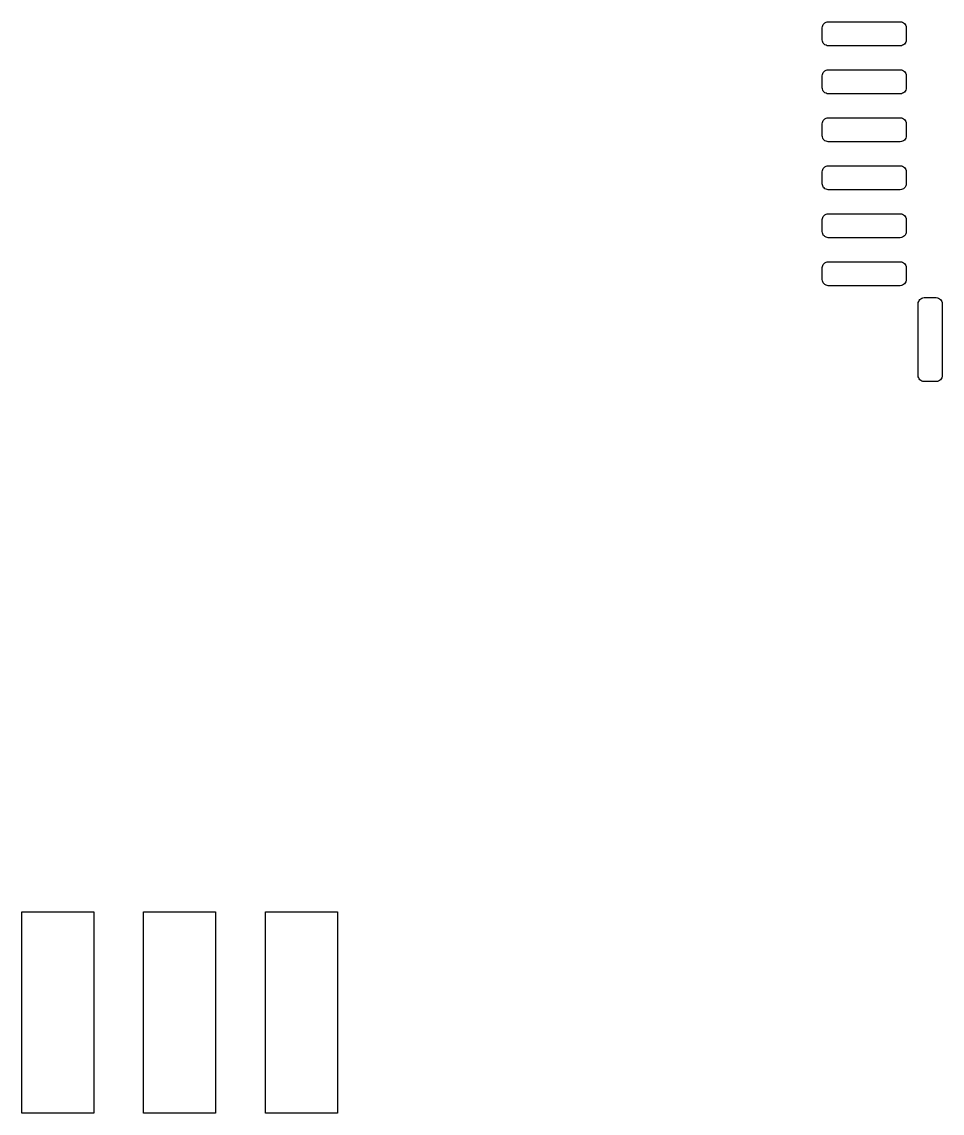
# Model space of a CAD drawing. Extents: x 116.2 to 159.4, y -138 to -93.9.
# Drawn here: x 140.33 to 149.93, y -128.45 to -117.08 of the extents above; entities that cross this region are included whole.
import ezdxf

# ---------------------------------------------------------------- set-up
doc = ezdxf.new("R2010")
doc.units = 0
doc.layers.add('BLACK', color=7, linetype='CONTINUOUS')

msp = doc.modelspace()

# ---------------------------------------------------------------- linework, layer by layer
at = {"layer": 'BLACK', "linetype": 'CONTINUOUS'}
for p, q in [((148.675, -117.137), (148.676, -117.125)), ((148.675, -117.262), (148.675, -117.137)), ((148.676, -117.125), (148.68, -117.114)), ((148.68, -117.114), (148.686, -117.103)), ((148.686, -117.103), (148.693, -117.093)), ((148.693, -117.093), (148.703, -117.086)), ((148.703, -117.086), (148.714, -117.08)), ((148.714, -117.08), (148.725, -117.076)), ((148.725, -117.076), (148.737, -117.075)), ((148.737, -117.075), (149.487, -117.075)), ((149.487, -117.075), (149.5, -117.076)), ((149.5, -117.076), (149.511, -117.08)), ((149.511, -117.08), (149.522, -117.086)), ((149.522, -117.086), (149.532, -117.093)), ((149.532, -117.093), (149.539, -117.103)), ((149.539, -117.103), (149.545, -117.114)), ((149.545, -117.114), (149.549, -117.125)), ((149.549, -117.125), (149.55, -117.137)), ((149.55, -117.137), (149.55, -117.262)), ((148.676, -117.275), (148.675, -117.262)), ((148.68, -117.286), (148.676, -117.275)), ((149.549, -117.275), (149.545, -117.286)), ((149.55, -117.262), (149.549, -117.275)), ((148.686, -117.297), (148.68, -117.286)), ((148.693, -117.307), (148.686, -117.297)), ((148.703, -117.314), (148.693, -117.307)), ((148.714, -117.32), (148.703, -117.314)), ((148.725, -117.324), (148.714, -117.32)), ((148.737, -117.325), (148.725, -117.324)), ((149.487, -117.325), (148.737, -117.325)), ((149.5, -117.324), (149.487, -117.325)), ((149.511, -117.32), (149.5, -117.324)), ((149.522, -117.314), (149.511, -117.32)), ((149.532, -117.307), (149.522, -117.314)), ((149.539, -117.297), (149.532, -117.307)), ((149.545, -117.286), (149.539, -117.297)), ((148.676, -117.625), (148.68, -117.614)), ((148.68, -117.614), (148.686, -117.603)), ((148.686, -117.603), (148.693, -117.593)), ((148.693, -117.593), (148.703, -117.586)), ((148.703, -117.586), (148.714, -117.58)), ((148.714, -117.58), (148.725, -117.576)), ((148.725, -117.576), (148.737, -117.575)), ((148.737, -117.575), (149.487, -117.575)), ((149.487, -117.575), (149.5, -117.576)), ((149.5, -117.576), (149.511, -117.58)), ((149.511, -117.58), (149.522, -117.586)), ((149.522, -117.586), (149.532, -117.593)), ((149.532, -117.593), (149.539, -117.603)), ((149.539, -117.603), (149.545, -117.614)), ((149.545, -117.614), (149.549, -117.625)), ((148.675, -117.637), (148.676, -117.625)), ((148.675, -117.762), (148.675, -117.637)), ((149.549, -117.625), (149.55, -117.637)), ((149.55, -117.637), (149.55, -117.762)), ((148.676, -117.775), (148.675, -117.762)), ((148.68, -117.786), (148.676, -117.775)), ((148.686, -117.797), (148.68, -117.786)), ((148.693, -117.807), (148.686, -117.797)), ((148.703, -117.814), (148.693, -117.807)), ((148.714, -117.82), (148.703, -117.814)), ((148.725, -117.824), (148.714, -117.82)), ((148.737, -117.825), (148.725, -117.824)), ((149.487, -117.825), (148.737, -117.825)), ((149.5, -117.824), (149.487, -117.825)), ((149.511, -117.82), (149.5, -117.824)), ((149.522, -117.814), (149.511, -117.82)), ((149.532, -117.807), (149.522, -117.814)), ((149.539, -117.797), (149.532, -117.807)), ((149.545, -117.786), (149.539, -117.797)), ((149.549, -117.775), (149.545, -117.786)), ((149.55, -117.762), (149.549, -117.775)), ((148.675, -118.137), (148.676, -118.125)), ((148.675, -118.262), (148.675, -118.137)), ((148.676, -118.125), (148.68, -118.114)), ((148.68, -118.114), (148.686, -118.103)), ((148.686, -118.103), (148.693, -118.093)), ((148.693, -118.093), (148.703, -118.086)), ((148.703, -118.086), (148.714, -118.08)), ((148.714, -118.08), (148.725, -118.076)), ((148.725, -118.076), (148.737, -118.075)), ((148.737, -118.075), (149.487, -118.075)), ((149.487, -118.075), (149.5, -118.076)), ((149.5, -118.076), (149.511, -118.08)), ((149.511, -118.08), (149.522, -118.086)), ((149.522, -118.086), (149.532, -118.093)), ((149.532, -118.093), (149.539, -118.103)), ((149.539, -118.103), (149.545, -118.114)), ((149.545, -118.114), (149.549, -118.125)), ((149.549, -118.125), (149.55, -118.137)), ((149.55, -118.137), (149.55, -118.262)), ((148.676, -118.275), (148.675, -118.262)), ((148.68, -118.286), (148.676, -118.275)), ((148.686, -118.297), (148.68, -118.286)), ((148.693, -118.307), (148.686, -118.297)), ((149.539, -118.297), (149.532, -118.307)), ((149.545, -118.286), (149.539, -118.297)), ((149.549, -118.275), (149.545, -118.286)), ((149.55, -118.262), (149.549, -118.275)), ((148.703, -118.314), (148.693, -118.307)), ((148.714, -118.32), (148.703, -118.314)), ((148.725, -118.324), (148.714, -118.32)), ((148.737, -118.325), (148.725, -118.324)), ((149.487, -118.325), (148.737, -118.325)), ((149.5, -118.324), (149.487, -118.325)), ((149.511, -118.32), (149.5, -118.324)), ((149.522, -118.314), (149.511, -118.32)), ((149.532, -118.307), (149.522, -118.314)), ((148.675, -118.637), (148.676, -118.625)), ((148.675, -118.762), (148.675, -118.637)), ((148.676, -118.625), (148.68, -118.614)), ((148.68, -118.614), (148.686, -118.603)), ((148.686, -118.603), (148.693, -118.593)), ((148.693, -118.593), (148.703, -118.586)), ((148.703, -118.586), (148.714, -118.58)), ((148.714, -118.58), (148.725, -118.576)), ((148.725, -118.576), (148.737, -118.575)), ((148.737, -118.575), (149.487, -118.575)), ((149.487, -118.575), (149.5, -118.576)), ((149.5, -118.576), (149.511, -118.58)), ((149.511, -118.58), (149.522, -118.586)), ((149.522, -118.586), (149.532, -118.593)), ((149.532, -118.593), (149.539, -118.603)), ((149.539, -118.603), (149.545, -118.614)), ((149.545, -118.614), (149.549, -118.625)), ((149.549, -118.625), (149.55, -118.637)), ((149.55, -118.637), (149.55, -118.762)), ((148.676, -118.775), (148.675, -118.762)), ((148.68, -118.786), (148.676, -118.775)), ((148.686, -118.797), (148.68, -118.786)), ((148.693, -118.807), (148.686, -118.797)), ((148.703, -118.814), (148.693, -118.807)), ((148.714, -118.82), (148.703, -118.814)), ((148.725, -118.824), (148.714, -118.82)), ((148.737, -118.825), (148.725, -118.824)), ((149.487, -118.825), (148.737, -118.825)), ((149.5, -118.824), (149.487, -118.825)), ((149.511, -118.82), (149.5, -118.824)), ((149.522, -118.814), (149.511, -118.82)), ((149.532, -118.807), (149.522, -118.814)), ((149.539, -118.797), (149.532, -118.807)), ((149.545, -118.786), (149.539, -118.797)), ((149.549, -118.775), (149.545, -118.786)), ((149.55, -118.762), (149.549, -118.775)), ((148.686, -119.103), (148.693, -119.093)), ((148.693, -119.093), (148.703, -119.086)), ((148.703, -119.086), (148.714, -119.08)), ((148.714, -119.08), (148.725, -119.076)), ((148.725, -119.076), (148.737, -119.075)), ((148.737, -119.075), (149.487, -119.075)), ((149.487, -119.075), (149.5, -119.076)), ((149.5, -119.076), (149.511, -119.08)), ((149.511, -119.08), (149.522, -119.086)), ((149.522, -119.086), (149.532, -119.093)), ((149.532, -119.093), (149.539, -119.103)), ((148.675, -119.137), (148.676, -119.125)), ((148.675, -119.262), (148.675, -119.137)), ((148.676, -119.125), (148.68, -119.114)), ((148.68, -119.114), (148.686, -119.103)), ((149.539, -119.103), (149.545, -119.114)), ((149.545, -119.114), (149.549, -119.125)), ((149.549, -119.125), (149.55, -119.137)), ((149.55, -119.137), (149.55, -119.262)), ((148.676, -119.275), (148.675, -119.262)), ((148.68, -119.286), (148.676, -119.275)), ((148.686, -119.297), (148.68, -119.286)), ((148.693, -119.307), (148.686, -119.297)), ((148.703, -119.314), (148.693, -119.307)), ((148.714, -119.32), (148.703, -119.314)), ((148.725, -119.324), (148.714, -119.32)), ((149.511, -119.32), (149.5, -119.324)), ((149.522, -119.314), (149.511, -119.32)), ((149.532, -119.307), (149.522, -119.314)), ((149.539, -119.297), (149.532, -119.307)), ((149.545, -119.286), (149.539, -119.297)), ((149.549, -119.275), (149.545, -119.286)), ((149.55, -119.262), (149.549, -119.275)), ((148.737, -119.325), (148.725, -119.324)), ((149.487, -119.325), (148.737, -119.325)), ((149.5, -119.324), (149.487, -119.325)), ((148.675, -119.637), (148.676, -119.625)), ((148.675, -119.762), (148.675, -119.637)), ((148.676, -119.625), (148.68, -119.614)), ((148.68, -119.614), (148.686, -119.603)), ((148.686, -119.603), (148.693, -119.593)), ((148.693, -119.593), (148.703, -119.586)), ((148.703, -119.586), (148.714, -119.58)), ((148.714, -119.58), (148.725, -119.576)), ((148.725, -119.576), (148.737, -119.575)), ((148.737, -119.575), (149.487, -119.575)), ((149.487, -119.575), (149.5, -119.576)), ((149.5, -119.576), (149.511, -119.58)), ((149.511, -119.58), (149.522, -119.586)), ((149.522, -119.586), (149.532, -119.593)), ((149.532, -119.593), (149.539, -119.603)), ((149.539, -119.603), (149.545, -119.614)), ((149.545, -119.614), (149.549, -119.625)), ((149.549, -119.625), (149.55, -119.637)), ((149.55, -119.637), (149.55, -119.762)), ((148.676, -119.775), (148.675, -119.762)), ((148.68, -119.786), (148.676, -119.775)), ((149.549, -119.775), (149.545, -119.786)), ((149.55, -119.762), (149.549, -119.775)), ((148.686, -119.797), (148.68, -119.786)), ((148.693, -119.807), (148.686, -119.797)), ((148.703, -119.814), (148.693, -119.807)), ((148.714, -119.82), (148.703, -119.814)), ((148.725, -119.824), (148.714, -119.82)), ((148.737, -119.825), (148.725, -119.824)), ((149.487, -119.825), (148.737, -119.825)), ((149.5, -119.824), (149.487, -119.825)), ((149.511, -119.82), (149.5, -119.824)), ((149.522, -119.814), (149.511, -119.82)), ((149.532, -119.807), (149.522, -119.814)), ((149.539, -119.797), (149.532, -119.807)), ((149.545, -119.786), (149.539, -119.797)), ((149.675, -120.012), (149.676, -120)), ((149.676, -120), (149.68, -119.989)), ((149.68, -119.989), (149.686, -119.978)), ((149.686, -119.978), (149.693, -119.968)), ((149.693, -119.968), (149.703, -119.961)), ((149.703, -119.961), (149.714, -119.955)), ((149.714, -119.955), (149.725, -119.951)), ((149.725, -119.951), (149.737, -119.95)), ((149.737, -119.95), (149.862, -119.95)), ((149.862, -119.95), (149.875, -119.951)), ((149.875, -119.951), (149.886, -119.955)), ((149.886, -119.955), (149.897, -119.961)), ((149.897, -119.961), (149.907, -119.968)), ((149.907, -119.968), (149.914, -119.978)), ((149.914, -119.978), (149.92, -119.989)), ((149.92, -119.989), (149.924, -120)), ((149.924, -120), (149.925, -120.012)), ((149.675, -120.762), (149.675, -120.012)), ((149.925, -120.012), (149.925, -120.762)), ((149.676, -120.775), (149.675, -120.762)), ((149.68, -120.786), (149.676, -120.775)), ((149.686, -120.797), (149.68, -120.786)), ((149.693, -120.807), (149.686, -120.797)), ((149.914, -120.797), (149.907, -120.807)), ((149.92, -120.786), (149.914, -120.797)), ((149.924, -120.775), (149.92, -120.786)), ((149.925, -120.762), (149.924, -120.775)), ((149.703, -120.814), (149.693, -120.807)), ((149.714, -120.82), (149.703, -120.814)), ((149.725, -120.824), (149.714, -120.82)), ((149.737, -120.825), (149.725, -120.824)), ((149.862, -120.825), (149.737, -120.825)), ((149.875, -120.824), (149.862, -120.825)), ((149.886, -120.82), (149.875, -120.824)), ((149.897, -120.814), (149.886, -120.82)), ((149.907, -120.807), (149.897, -120.814)), ((140.33, -128.45), (140.33, -126.35)), ((140.33, -126.35), (141.08, -126.35)), ((141.08, -126.35), (141.08, -128.45)), ((141.6, -128.45), (141.6, -126.35)), ((141.6, -126.35), (142.35, -126.35)), ((142.35, -126.35), (142.35, -128.45)), ((142.87, -128.45), (142.87, -126.35)), ((142.87, -126.35), (143.62, -126.35)), ((143.62, -126.35), (143.62, -128.45)), ((141.08, -128.45), (140.33, -128.45)), ((142.35, -128.45), (141.6, -128.45)), ((143.62, -128.45), (142.87, -128.45))]:
    msp.add_line(p, q, dxfattribs=at)

doc.saveas('drawing.dxf')
